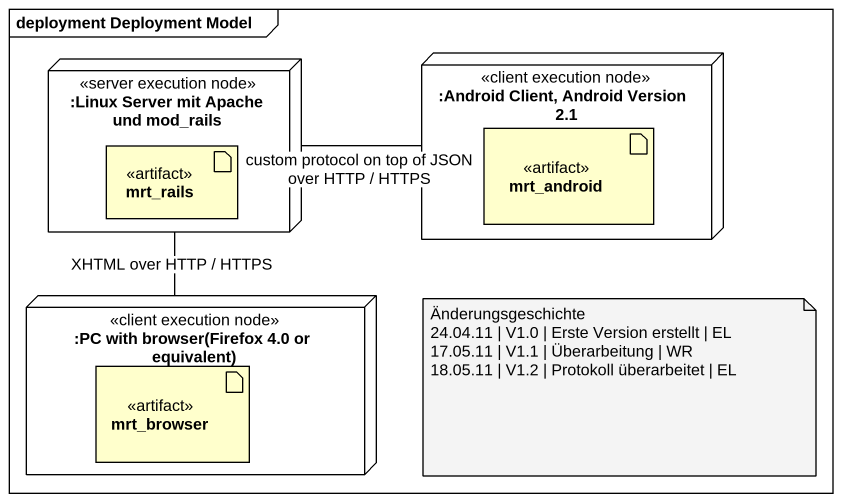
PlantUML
@startuml
mainframe deployment Deployment Model
node ":Linux Server mit Apache und mod_rails" as Linux_Server_mit_Apache_und <<server execution node>> {
  artifact mrt_rails <<artifact>>
}
node ":Android Client, Android Version 2.1" as Android_Client_Android <<client execution node>> {
  artifact mrt_android <<artifact>>
}
node ":PC with browser(Firefox 4.0 or equivalent)" as PC_with_browser_Firefox_4_0 <<client execution node>> {
  artifact mrt_browser <<artifact>>
}
Android_Client_Android -left- Linux_Server_mit_Apache_und : custom protocol on top of JSON over HTTP / HTTPS
PC_with_browser_Firefox_4_0 -up- Linux_Server_mit_Apache_und : XHTML over HTTP / HTTPS
note as N1
  Änderungsgeschichte
  24.04.11 | V1.0 | Erste Version erstellt | EL
  17.05.11 | V1.1 | Überarbeitung | WR
  18.05.11 | V1.2 | Protokoll überarbeitet | EL
end note
@enduml
